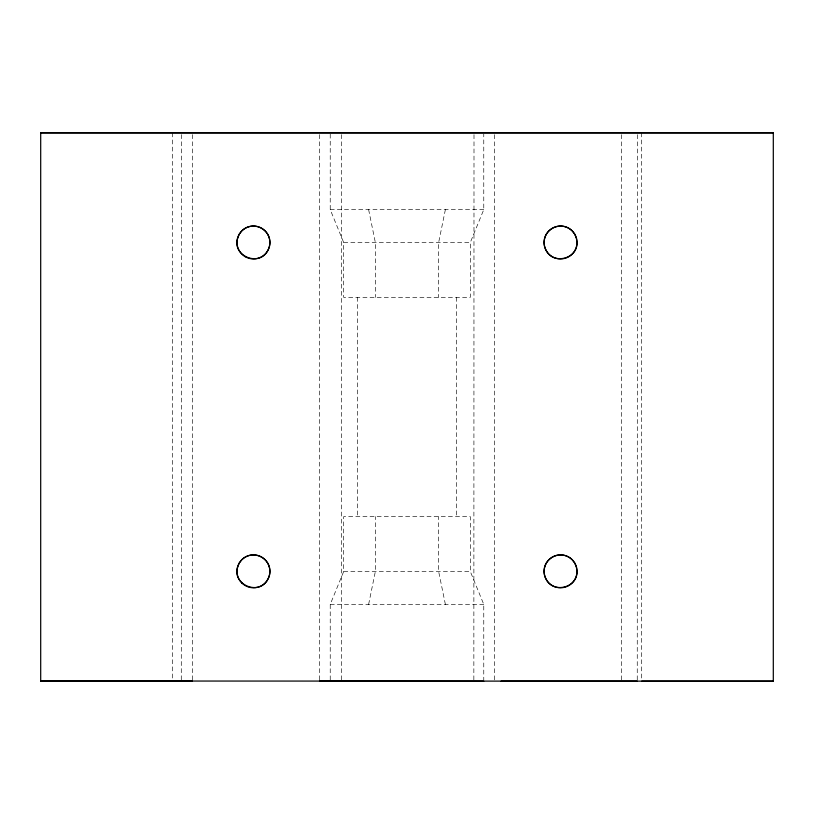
<?xml version="1.0" encoding="UTF-8"?>
<svg xmlns="http://www.w3.org/2000/svg" width="814" height="814" viewBox="0 0 814 814"><rect width="100%" height="100%" fill="white"/><g stroke="black" fill="none" stroke-linecap="round" stroke-linejoin="round"><path stroke-width="0.61" stroke-dasharray="4.07 3.05" d="M181.278 679.812L181.542 134.168M192.389 679.822L192.399 134.168M319.505 679.822L319.526 134.168M341.473 679.832L341.626 134.178M473.85 679.863L474.002 134.218M494.495 679.873L494.525 134.229M621.611 679.883L621.642 134.229M637.25 679.883L637.352 134.229M445.38 209.595L438.654 242.491L438.654 297.334M368.62 604.405L375.346 571.509L375.346 516.666M330.23 134.086L330.23 209.595L343.681 242.491L343.681 297.334L470.319 297.334L470.319 242.491L483.77 209.595L483.77 134.086M330.23 679.914L330.23 604.405L343.681 571.509L343.681 516.666L470.319 516.666L470.319 571.509L483.77 604.405L483.77 679.914M330.23 209.595L483.77 209.595M343.681 242.491L470.319 242.491M343.681 571.509L470.319 571.509M330.23 604.405L483.77 604.405M368.62 209.595L375.346 242.491L375.346 297.334M445.38 604.405L438.654 571.509L438.654 516.666M641.697 132.824L641.697 679.904M456.349 297.334L456.349 516.666M357.651 297.334L357.651 516.666M172.303 132.824L172.303 679.914"/><path stroke-width="1.22" d="M192.389 681.084L40.7 681.176L40.7 132.824L773.3 132.824L773.3 681.176L641.697 681.176M40.7 132.824L773.3 132.824M40.7 681.013L773.3 681.176M319.505 681.094L483.77 681.176M501.068 681.145L637.25 681.145M237.576 238.237C231.98 255.901 259.167 267.165 267.704 250.722A16.331 16.188 -90 0 0 267.704 234.269C264.723 229.304 259.249 226.139 253.459 226.048A16.667 16.524 -90 0 0 241.829 230.861L239.214 234.269L237.576 238.237M237.576 567.083C231.98 584.747 259.167 596.011 267.704 579.568A16.331 16.188 -90 0 0 267.704 563.115C264.723 558.15 259.249 554.985 253.459 554.894A16.667 16.524 -90 0 0 241.829 559.706L239.214 563.115L237.576 567.083M576.994 242.491C577.716 258.659 553.744 265.079 546.296 250.722A16.331 16.188 89.9 0 1 546.296 234.269C549.277 229.304 554.751 226.139 560.541 226.048A16.667 16.524 -89.9 0 1 572.171 230.861L574.786 234.269L576.424 238.237L576.994 242.491A16.453 16.453 0 0 1 552.309 256.736A16.453 16.453 0 0 1 552.309 228.246A16.453 16.453 0 0 1 576.994 242.491M576.994 571.336C577.716 587.505 553.744 593.925 546.296 579.568A16.331 16.188 89.9 0 1 546.296 563.115C549.277 558.15 554.751 554.985 560.541 554.894A16.667 16.524 -89.9 0 1 572.171 559.706L574.786 563.115L576.424 567.083L576.994 571.336A16.453 16.453 0 0 1 552.309 585.592A16.453 16.453 0 0 1 552.309 557.091A16.453 16.453 0 0 1 576.994 571.336M245.238 256.736A16.453 16.453 0 0 0 269.912 242.491A16.453 16.453 0 0 0 245.238 228.246A16.453 16.453 0 0 0 245.238 256.736M241.829 582.977A16.453 16.453 0 0 0 269.353 575.6A16.453 16.453 0 0 0 249.206 555.453A16.453 16.453 0 0 0 241.829 582.977"/></g></svg>
